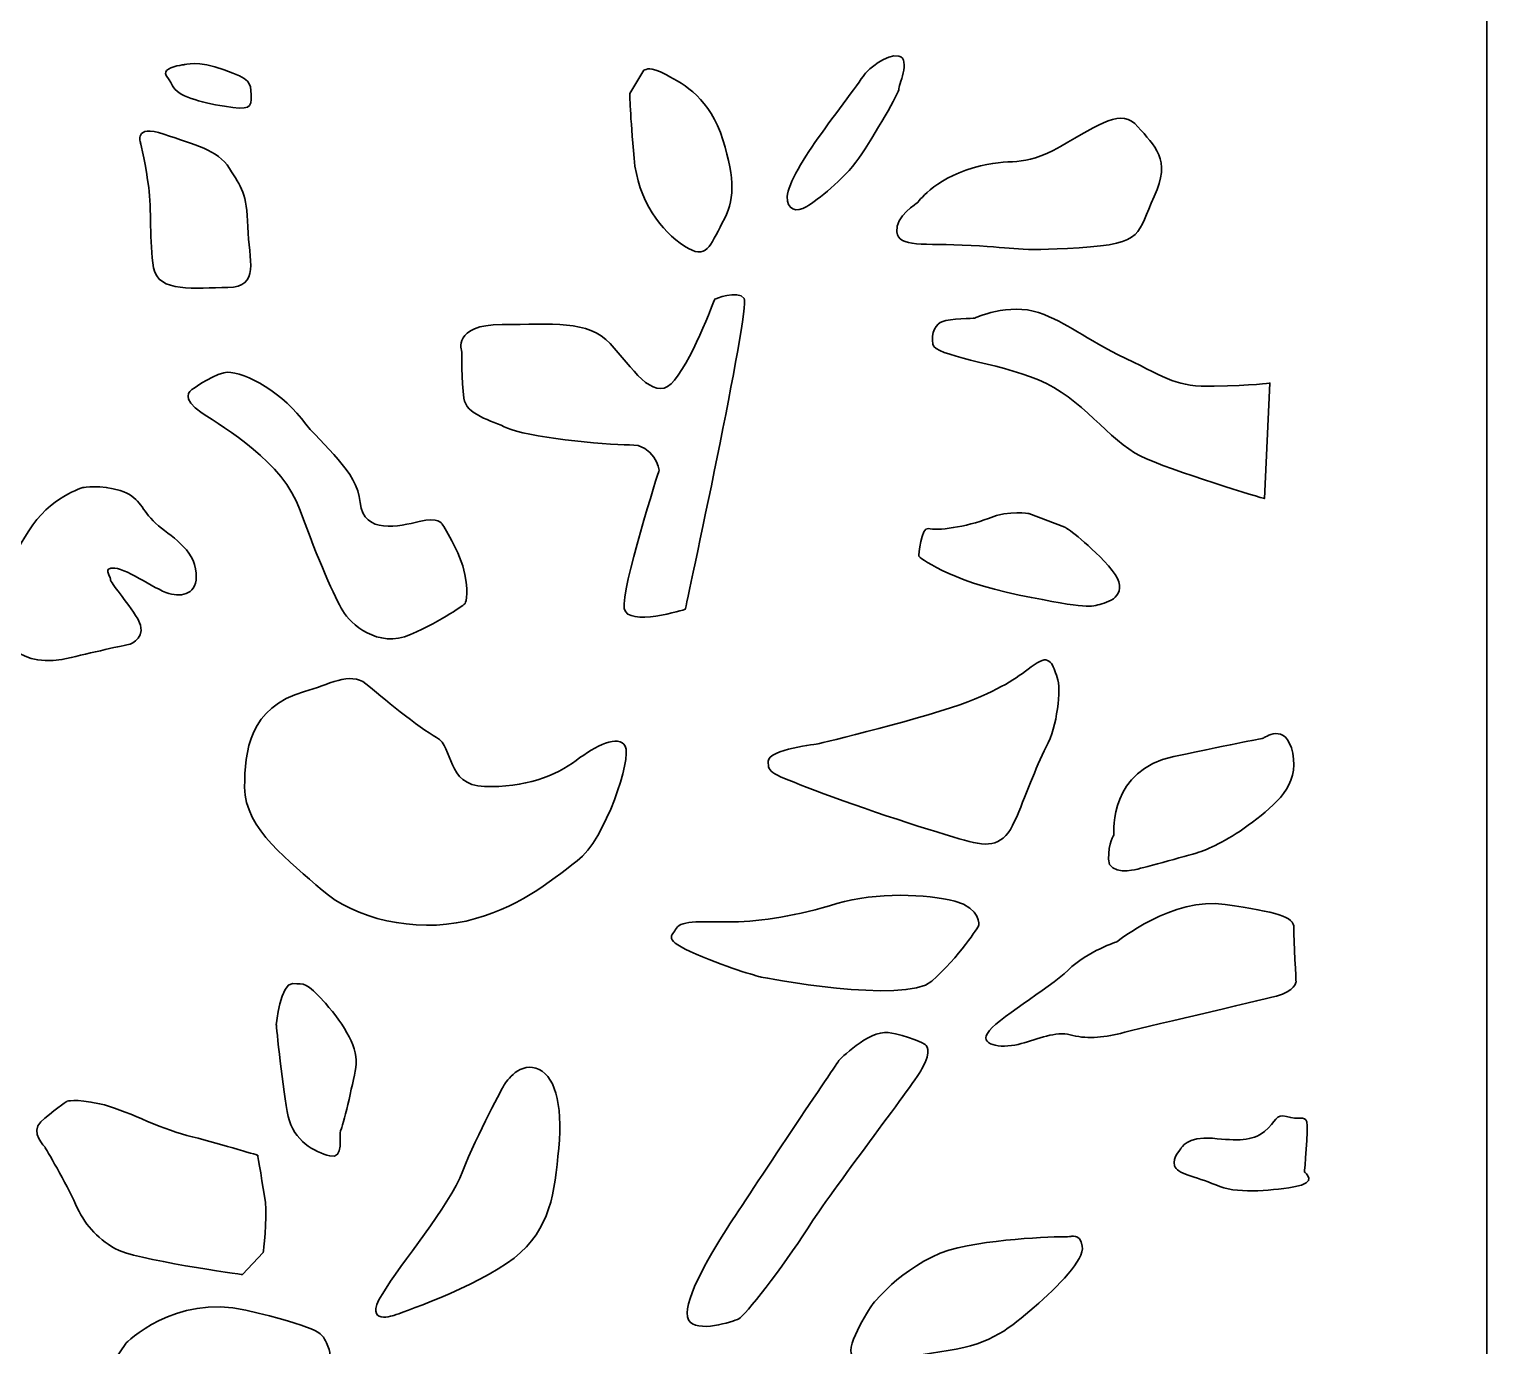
# Model space of a CAD drawing. Header units: centimetres. Extents: x -15.7 to -8.7, y -9 to 9.
# Drawn here: x -11.103 to -8.708, y -2.473 to -0.31 of the extents above; entities that cross this region are included whole.
import ezdxf

# ---------------------------------------------------------------- set-up
doc = ezdxf.new("R2010")
doc.units = ezdxf.units.CM
doc.header["$MEASUREMENT"] = 0
doc.layers.add('layer 1', color=7, linetype='Continuous')

msp = doc.modelspace()

# ---------------------------------------------------------------- linework, layer by layer
at = {"layer": 'layer 1', "color": 250, "lineweight": 30}
for points, knots in [([(-15.65204, 9.00077), (-15.65204, 9.00077), (-8.7077, 9.00077), (-8.7077, 9.00077), (-8.7077, 9.00077), (-8.7077, 9.00077), (-8.7077, -9.00021), (-8.7077, -9.00021), (-8.7077, -9.00021), (-8.7077, -9.00021), (-15.65204, -9.00021), (-15.65204, -9.00021), (-15.65204, -9.00021), (-15.65204, -9.00021), (-15.65204, 9.00077), (-15.65204, 9.00077)], [0, 0, 0, 0, 0.2, 0.2, 0.2, 0.2, 0.4, 0.4, 0.4, 0.4, 0.6, 0.6, 0.6, 0.6, 1, 1, 1, 1]), ([(-9.72837, -0.38159), (-9.7257, -0.37772), (-9.69456, -0.34868), (-9.67408, -0.35385), (-9.67408, -0.35385), (-9.6536, -0.35901), (-9.67586, -0.40482), (-9.67408, -0.40805), (-9.67408, -0.40805), (-9.6723, -0.41128), (-9.71412, -0.48484), (-9.73994, -0.52162), (-9.73994, -0.52162), (-9.76576, -0.55841), (-9.80759, -0.59003), (-9.82539, -0.601), (-9.82539, -0.601), (-9.8432, -0.61197), (-9.85833, -0.60616), (-9.85744, -0.58486), (-9.85744, -0.58486), (-9.85655, -0.56357), (-9.82985, -0.52033), (-9.80136, -0.48097), (-9.80136, -0.48097), (-9.77288, -0.4416), (-9.72837, -0.38159), (-9.72837, -0.38159)], [0, 0, 0, 0, 0.125, 0.125, 0.125, 0.125, 0.25, 0.25, 0.25, 0.25, 0.375, 0.375, 0.375, 0.375, 0.5, 0.5, 0.5, 0.5, 0.625, 0.625, 0.625, 0.625, 0.75, 0.75, 0.75, 0.75, 1, 1, 1, 1]), ([(-10.84813, -0.36804), (-10.84813, -0.36804), (-10.82677, -0.36029), (-10.78315, -0.37642), (-10.78315, -0.37642), (-10.73954, -0.39256), (-10.73954, -0.39578), (-10.73865, -0.41773), (-10.73865, -0.41773), (-10.73776, -0.43966), (-10.74132, -0.4429), (-10.78227, -0.43644), (-10.78227, -0.43644), (-10.82321, -0.42999), (-10.8597, -0.41966), (-10.86771, -0.40288), (-10.86771, -0.40288), (-10.87573, -0.3861), (-10.88285, -0.38482), (-10.87751, -0.37772), (-10.87751, -0.37772), (-10.87216, -0.37062), (-10.84813, -0.36804), (-10.84813, -0.36804)], [0, 0, 0, 0, 0.1428571, 0.1428571, 0.1428571, 0.1428571, 0.2857143, 0.2857143, 0.2857143, 0.2857143, 0.4285714, 0.4285714, 0.4285714, 0.4285714, 0.5714286, 0.5714286, 0.5714286, 0.5714286, 0.7142857, 0.7142857, 0.7142857, 0.7142857, 1, 1, 1, 1]), ([(-10.09332, -0.37707), (-10.08798, -0.37642), (-10.08531, -0.36933), (-10.05593, -0.38482), (-10.05593, -0.38482), (-10.02655, -0.40031), (-9.98383, -0.42419), (-9.96336, -0.4913), (-9.96336, -0.4913), (-9.94289, -0.55841), (-9.94378, -0.59067), (-9.96425, -0.6281), (-9.96425, -0.6281), (-9.98473, -0.66553), (-9.98918, -0.69005), (-10.02655, -0.66618), (-10.02655, -0.66618), (-10.06394, -0.6423), (-10.10311, -0.59197), (-10.10935, -0.52162), (-10.10935, -0.52162), (-10.11557, -0.45128), (-10.11646, -0.41515), (-10.11646, -0.41515), (-10.11646, -0.41515), (-10.11646, -0.41515), (-10.09332, -0.37707), (-10.09332, -0.37707)], [0, 0, 0, 0, 0.125, 0.125, 0.125, 0.125, 0.25, 0.25, 0.25, 0.25, 0.375, 0.375, 0.375, 0.375, 0.5, 0.5, 0.5, 0.5, 0.625, 0.625, 0.625, 0.625, 0.75, 0.75, 0.75, 0.75, 1, 1, 1, 1]), ([(-9.6433, -0.59479), (-9.6433, -0.59479), (-9.61821, -0.5571), (-9.55188, -0.53761), (-9.55188, -0.53761), (-9.48556, -0.51811), (-9.4748, -0.5402), (-9.40848, -0.50251), (-9.40848, -0.50251), (-9.34215, -0.46483), (-9.30809, -0.43884), (-9.28121, -0.47002), (-9.28121, -0.47002), (-9.25431, -0.50121), (-9.22564, -0.52331), (-9.25431, -0.58439), (-9.25431, -0.58439), (-9.28299, -0.64547), (-9.26866, -0.66237), (-9.378, -0.66887), (-9.378, -0.66887), (-9.48736, -0.67536), (-9.4748, -0.66887), (-9.55547, -0.66497), (-9.55547, -0.66497), (-9.63613, -0.66107), (-9.67378, -0.66887), (-9.67737, -0.64287), (-9.67737, -0.64287), (-9.68095, -0.61688), (-9.6433, -0.59479), (-9.6433, -0.59479)], [0, 0, 0, 0, 0.1111111, 0.1111111, 0.1111111, 0.1111111, 0.2222222, 0.2222222, 0.2222222, 0.2222222, 0.3333333, 0.3333333, 0.3333333, 0.3333333, 0.4444444, 0.4444444, 0.4444444, 0.4444444, 0.5555556, 0.5555556, 0.5555556, 0.5555556, 0.6666667, 0.6666667, 0.6666667, 0.6666667, 0.7777778, 0.7777778, 0.7777778, 0.7777778, 1, 1, 1, 1]), ([(-10.92024, -0.4971), (-10.92024, -0.4971), (-10.93269, -0.46484), (-10.88196, -0.48226), (-10.88196, -0.48226), (-10.83123, -0.49968), (-10.79384, -0.50742), (-10.77426, -0.5384), (-10.77426, -0.5384), (-10.75467, -0.56938), (-10.74578, -0.57906), (-10.744, -0.63456), (-10.744, -0.63456), (-10.74221, -0.69005), (-10.72352, -0.73329), (-10.77692, -0.73393), (-10.77692, -0.73393), (-10.83034, -0.73458), (-10.89175, -0.74361), (-10.89887, -0.70167), (-10.89887, -0.70167), (-10.90599, -0.65972), (-10.90244, -0.60358), (-10.90688, -0.57002), (-10.90688, -0.57002), (-10.91133, -0.53646), (-10.92024, -0.4971), (-10.92024, -0.4971)], [0, 0, 0, 0, 0.125, 0.125, 0.125, 0.125, 0.25, 0.25, 0.25, 0.25, 0.375, 0.375, 0.375, 0.375, 0.5, 0.5, 0.5, 0.5, 0.625, 0.625, 0.625, 0.625, 0.75, 0.75, 0.75, 0.75, 1, 1, 1, 1]), ([(-10.3926, -0.83911), (-10.3926, -0.83911), (-10.40874, -0.79492), (-10.32628, -0.79492), (-10.32628, -0.79492), (-10.24382, -0.79492), (-10.18467, -0.78713), (-10.14882, -0.82612), (-10.14882, -0.82612), (-10.11296, -0.8651), (-10.0789, -0.92099), (-10.04844, -0.89239), (-10.04844, -0.89239), (-10.01796, -0.86381), (-9.97672, -0.75334), (-9.97672, -0.75334), (-9.97672, -0.75334), (-9.97672, -0.75334), (-9.93909, -0.73774), (-9.92833, -0.75204), (-9.92833, -0.75204), (-9.91758, -0.76633), (-10.02513, -1.26278), (-10.02513, -1.26278), (-10.02513, -1.26278), (-10.02513, -1.26278), (-10.12013, -1.29267), (-10.12552, -1.26148), (-10.12552, -1.26148), (-10.13089, -1.23029), (-10.06814, -1.03405), (-10.06814, -1.03405), (-10.06814, -1.03405), (-10.06814, -1.03405), (-10.07532, -0.99116), (-10.11655, -0.99246), (-10.11655, -0.99246), (-10.15778, -0.99376), (-10.29042, -0.97817), (-10.31731, -0.96517), (-10.31731, -0.96517), (-10.3442, -0.95217), (-10.38543, -0.94308), (-10.38902, -0.91579), (-10.38902, -0.91579), (-10.3926, -0.8885), (-10.3926, -0.83911), (-10.3926, -0.83911)], [0, 0, 0, 0, 0.0769231, 0.0769231, 0.0769231, 0.0769231, 0.1538462, 0.1538462, 0.1538462, 0.1538462, 0.2307692, 0.2307692, 0.2307692, 0.2307692, 0.3076923, 0.3076923, 0.3076923, 0.3076923, 0.3846154, 0.3846154, 0.3846154, 0.3846154, 0.4615385, 0.4615385, 0.4615385, 0.4615385, 0.5384615, 0.5384615, 0.5384615, 0.5384615, 0.6153846, 0.6153846, 0.6153846, 0.6153846, 0.6923077, 0.6923077, 0.6923077, 0.6923077, 0.7692308, 0.7692308, 0.7692308, 0.7692308, 0.8461538, 0.8461538, 0.8461538, 0.8461538, 1, 1, 1, 1]), ([(-9.55009, -0.78453), (-9.55009, -0.78453), (-9.49274, -0.75853), (-9.44433, -0.77543), (-9.44433, -0.77543), (-9.39593, -0.79233), (-9.37084, -0.81702), (-9.30092, -0.85081), (-9.30092, -0.85081), (-9.23101, -0.8846), (-9.21846, -0.89759), (-9.15573, -0.8963), (-9.15573, -0.8963), (-9.09298, -0.89499), (-9.06429, -0.8911), (-9.06429, -0.8911), (-9.06429, -0.8911), (-9.06429, -0.8911), (-9.07327, -1.08084), (-9.07327, -1.08084), (-9.07327, -1.08084), (-9.07327, -1.08084), (-9.22743, -1.03535), (-9.27761, -1.01065), (-9.27761, -1.01065), (-9.32781, -0.98597), (-9.37442, -0.91449), (-9.44433, -0.88589), (-9.44433, -0.88589), (-9.51424, -0.85731), (-9.61462, -0.8469), (-9.61821, -0.82741), (-9.61821, -0.82741), (-9.62179, -0.80793), (-9.61283, -0.79362), (-9.60208, -0.78972), (-9.60208, -0.78972), (-9.59132, -0.78582), (-9.55009, -0.78453), (-9.55009, -0.78453)], [0, 0, 0, 0, 0.0909091, 0.0909091, 0.0909091, 0.0909091, 0.1818182, 0.1818182, 0.1818182, 0.1818182, 0.2727273, 0.2727273, 0.2727273, 0.2727273, 0.3636364, 0.3636364, 0.3636364, 0.3636364, 0.4545455, 0.4545455, 0.4545455, 0.4545455, 0.5454545, 0.5454545, 0.5454545, 0.5454545, 0.6363636, 0.6363636, 0.6363636, 0.6363636, 0.7272727, 0.7272727, 0.7272727, 0.7272727, 0.8181818, 0.8181818, 0.8181818, 0.8181818, 1, 1, 1, 1]), ([(-10.83717, -0.90279), (-10.83717, -0.90279), (-10.85688, -0.91579), (-10.81924, -0.94048), (-10.81924, -0.94048), (-10.7816, -0.96517), (-10.68659, -1.01976), (-10.65791, -1.10034), (-10.65791, -1.10034), (-10.62923, -1.1809), (-10.60055, -1.24458), (-10.588, -1.26538), (-10.588, -1.26538), (-10.57545, -1.28617), (-10.53063, -1.32776), (-10.47686, -1.30437), (-10.47686, -1.30437), (-10.42308, -1.28098), (-10.38723, -1.25368), (-10.38723, -1.25368), (-10.38723, -1.25368), (-10.38723, -1.25368), (-10.38006, -1.24199), (-10.38723, -1.20559), (-10.38723, -1.20559), (-10.3944, -1.16921), (-10.42488, -1.12242), (-10.42488, -1.12242), (-10.42488, -1.12242), (-10.42488, -1.12242), (-10.43026, -1.11073), (-10.46252, -1.11853), (-10.46252, -1.11853), (-10.49479, -1.12632), (-10.55395, -1.14061), (-10.55932, -1.08733), (-10.55932, -1.08733), (-10.56469, -1.03405), (-10.61847, -0.99766), (-10.65612, -0.94958), (-10.65612, -0.94958), (-10.69377, -0.90149), (-10.75829, -0.8677), (-10.7834, -0.8742), (-10.7834, -0.8742), (-10.80849, -0.8807), (-10.83717, -0.90279), (-10.83717, -0.90279)], [0, 0, 0, 0, 0.0769231, 0.0769231, 0.0769231, 0.0769231, 0.1538462, 0.1538462, 0.1538462, 0.1538462, 0.2307692, 0.2307692, 0.2307692, 0.2307692, 0.3076923, 0.3076923, 0.3076923, 0.3076923, 0.3846154, 0.3846154, 0.3846154, 0.3846154, 0.4615385, 0.4615385, 0.4615385, 0.4615385, 0.5384615, 0.5384615, 0.5384615, 0.5384615, 0.6153846, 0.6153846, 0.6153846, 0.6153846, 0.6923077, 0.6923077, 0.6923077, 0.6923077, 0.7692308, 0.7692308, 0.7692308, 0.7692308, 0.8461538, 0.8461538, 0.8461538, 0.8461538, 1, 1, 1, 1]), ([(-11.01463, -1.06264), (-11.01463, -1.06264), (-11.07021, -1.07823), (-11.10426, -1.13412), (-11.10426, -1.13412), (-11.13833, -1.19), (-11.15982, -1.22899), (-11.15804, -1.26407), (-11.15804, -1.26407), (-11.15552, -1.31345), (-11.11952, -1.36337), (-11.03435, -1.34205), (-11.03435, -1.34205), (-10.99495, -1.3322), (-10.93755, -1.31996), (-10.93755, -1.31996), (-10.93755, -1.31996), (-10.93755, -1.31996), (-10.90708, -1.30827), (-10.92501, -1.27837), (-10.92501, -1.27837), (-10.94293, -1.24848), (-10.96982, -1.21989), (-10.96982, -1.21339), (-10.96982, -1.21339), (-10.96982, -1.2069), (-10.98417, -1.1939), (-10.96265, -1.1952), (-10.96265, -1.1952), (-10.94114, -1.1965), (-10.89094, -1.23419), (-10.86943, -1.23809), (-10.86943, -1.23809), (-10.84792, -1.24199), (-10.82282, -1.23549), (-10.83, -1.1965), (-10.83, -1.1965), (-10.83717, -1.15751), (-10.8784, -1.13931), (-10.89991, -1.11722), (-10.89991, -1.11722), (-10.92142, -1.09513), (-10.92142, -1.07823), (-10.95369, -1.06784), (-10.95369, -1.06784), (-10.98596, -1.05744), (-11.01463, -1.06264), (-11.01463, -1.06264)], [0, 0, 0, 0, 0.0769231, 0.0769231, 0.0769231, 0.0769231, 0.1538462, 0.1538462, 0.1538462, 0.1538462, 0.2307692, 0.2307692, 0.2307692, 0.2307692, 0.3076923, 0.3076923, 0.3076923, 0.3076923, 0.3846154, 0.3846154, 0.3846154, 0.3846154, 0.4615385, 0.4615385, 0.4615385, 0.4615385, 0.5384615, 0.5384615, 0.5384615, 0.5384615, 0.6153846, 0.6153846, 0.6153846, 0.6153846, 0.6923077, 0.6923077, 0.6923077, 0.6923077, 0.7692308, 0.7692308, 0.7692308, 0.7692308, 0.8461538, 0.8461538, 0.8461538, 0.8461538, 1, 1, 1, 1]), ([(-9.64152, -1.17571), (-9.64152, -1.17571), (-9.59311, -1.216), (-9.4766, -1.23938), (-9.4766, -1.23938), (-9.36008, -1.26278), (-9.36008, -1.25888), (-9.34036, -1.25368), (-9.34036, -1.25368), (-9.32064, -1.24848), (-9.29196, -1.23289), (-9.3296, -1.19131), (-9.3296, -1.19131), (-9.36724, -1.14972), (-9.4013, -1.12763), (-9.4013, -1.12763), (-9.4013, -1.12763), (-9.4013, -1.12763), (-9.46047, -1.10552), (-9.46047, -1.10552), (-9.46047, -1.10552), (-9.46047, -1.10552), (-9.49093, -1.09903), (-9.52678, -1.11332), (-9.52678, -1.11332), (-9.56264, -1.12763), (-9.61283, -1.13412), (-9.62538, -1.13022), (-9.62538, -1.13022), (-9.63792, -1.12632), (-9.64152, -1.17571), (-9.64152, -1.17571)], [0, 0, 0, 0, 0.1111111, 0.1111111, 0.1111111, 0.1111111, 0.2222222, 0.2222222, 0.2222222, 0.2222222, 0.3333333, 0.3333333, 0.3333333, 0.3333333, 0.4444444, 0.4444444, 0.4444444, 0.4444444, 0.5555556, 0.5555556, 0.5555556, 0.5555556, 0.6666667, 0.6666667, 0.6666667, 0.6666667, 0.7777778, 0.7777778, 0.7777778, 0.7777778, 1, 1, 1, 1]), ([(-9.80643, -1.48371), (-9.80643, -1.48371), (-9.88889, -1.49281), (-9.88889, -1.5123), (-9.88889, -1.5123), (-9.88889, -1.5318), (-9.88531, -1.5318), (-9.81181, -1.56039), (-9.81181, -1.56039), (-9.73831, -1.58898), (-9.60746, -1.63056), (-9.56622, -1.64226), (-9.56622, -1.64226), (-9.52499, -1.65396), (-9.50169, -1.65136), (-9.48376, -1.61107), (-9.48376, -1.61107), (-9.46584, -1.57078), (-9.44971, -1.5227), (-9.43178, -1.48891), (-9.43178, -1.48891), (-9.41385, -1.45512), (-9.40668, -1.39403), (-9.41385, -1.37454), (-9.41385, -1.37454), (-9.42102, -1.35506), (-9.42461, -1.33426), (-9.4515, -1.35375), (-9.4515, -1.35375), (-9.47838, -1.37325), (-9.49811, -1.39014), (-9.56084, -1.41483), (-9.56084, -1.41483), (-9.62359, -1.43952), (-9.80643, -1.48371), (-9.80643, -1.48371)], [0, 0, 0, 0, 0.1, 0.1, 0.1, 0.1, 0.2, 0.2, 0.2, 0.2, 0.3, 0.3, 0.3, 0.3, 0.4, 0.4, 0.4, 0.4, 0.5, 0.5, 0.5, 0.5, 0.6, 0.6, 0.6, 0.6, 0.7, 0.7, 0.7, 0.7, 0.8, 0.8, 0.8, 0.8, 1, 1, 1, 1]), ([(-10.65074, -1.39794), (-10.6131, -1.38754), (-10.57545, -1.36415), (-10.55035, -1.38494), (-10.55035, -1.38494), (-10.52526, -1.40573), (-10.46252, -1.45772), (-10.43384, -1.47331), (-10.43384, -1.47331), (-10.40515, -1.48891), (-10.4195, -1.55129), (-10.35496, -1.55389), (-10.35496, -1.55389), (-10.29042, -1.55649), (-10.23665, -1.5357), (-10.20439, -1.51101), (-10.20439, -1.51101), (-10.17212, -1.48631), (-10.13447, -1.46811), (-10.12372, -1.48761), (-10.12372, -1.48761), (-10.11296, -1.5071), (-10.15599, -1.64096), (-10.20259, -1.67605), (-10.20259, -1.67605), (-10.2492, -1.71114), (-10.30118, -1.75533), (-10.38543, -1.77482), (-10.38543, -1.77482), (-10.46969, -1.79431), (-10.57008, -1.77092), (-10.62205, -1.72414), (-10.62205, -1.72414), (-10.67404, -1.67735), (-10.74933, -1.62407), (-10.74933, -1.55519), (-10.74933, -1.55519), (-10.74933, -1.49653), (-10.74213, -1.42318), (-10.65074, -1.39794)], [0, 0, 0, 0, 0.0909091, 0.0909091, 0.0909091, 0.0909091, 0.1818182, 0.1818182, 0.1818182, 0.1818182, 0.2727273, 0.2727273, 0.2727273, 0.2727273, 0.3636364, 0.3636364, 0.3636364, 0.3636364, 0.4545455, 0.4545455, 0.4545455, 0.4545455, 0.5454545, 0.5454545, 0.5454545, 0.5454545, 0.6363636, 0.6363636, 0.6363636, 0.6363636, 0.7272727, 0.7272727, 0.7272727, 0.7272727, 0.8181818, 0.8181818, 0.8181818, 0.8181818, 1, 1, 1, 1]), ([(-9.32064, -1.63317), (-9.32064, -1.62667), (-9.32781, -1.5266), (-9.22204, -1.50451), (-9.22204, -1.50451), (-9.11628, -1.48241), (-9.07505, -1.47461), (-9.07505, -1.47461), (-9.07505, -1.47461), (-9.07505, -1.47461), (-9.03741, -1.44602), (-9.02665, -1.49931), (-9.02665, -1.49931), (-9.01589, -1.55259), (-9.05534, -1.58378), (-9.09298, -1.61237), (-9.09298, -1.61237), (-9.13062, -1.64096), (-9.1611, -1.65526), (-9.18082, -1.66175), (-9.18082, -1.66175), (-9.20054, -1.66825), (-9.28479, -1.69035), (-9.28479, -1.69035), (-9.28479, -1.69035), (-9.28479, -1.69035), (-9.3296, -1.70075), (-9.3296, -1.67345), (-9.3296, -1.67345), (-9.3296, -1.64616), (-9.32064, -1.63317), (-9.32064, -1.63317)], [0, 0, 0, 0, 0.1111111, 0.1111111, 0.1111111, 0.1111111, 0.2222222, 0.2222222, 0.2222222, 0.2222222, 0.3333333, 0.3333333, 0.3333333, 0.3333333, 0.4444444, 0.4444444, 0.4444444, 0.4444444, 0.5555556, 0.5555556, 0.5555556, 0.5555556, 0.6666667, 0.6666667, 0.6666667, 0.6666667, 0.7777778, 0.7777778, 0.7777778, 0.7777778, 1, 1, 1, 1]), ([(-9.89964, -1.86709), (-9.89964, -1.86709), (-9.66482, -1.91258), (-9.62, -1.87359), (-9.62, -1.87359), (-9.57519, -1.8346), (-9.54292, -1.78262), (-9.54292, -1.78262), (-9.54292, -1.78262), (-9.54292, -1.78262), (-9.53753, -1.75403), (-9.58235, -1.74233), (-9.58235, -1.74233), (-9.62717, -1.73064), (-9.71143, -1.72674), (-9.77596, -1.74623), (-9.77596, -1.74623), (-9.84049, -1.76572), (-9.89964, -1.77612), (-9.94625, -1.77612), (-9.94625, -1.77612), (-9.99286, -1.77612), (-10.0323, -1.77352), (-10.03947, -1.78651), (-10.03947, -1.78651), (-10.04663, -1.79952), (-10.06457, -1.80471), (-10.0072, -1.8294), (-10.0072, -1.8294), (-9.94984, -1.8541), (-9.89964, -1.86709), (-9.89964, -1.86709)], [0, 0, 0, 0, 0.1111111, 0.1111111, 0.1111111, 0.1111111, 0.2222222, 0.2222222, 0.2222222, 0.2222222, 0.3333333, 0.3333333, 0.3333333, 0.3333333, 0.4444444, 0.4444444, 0.4444444, 0.4444444, 0.5555556, 0.5555556, 0.5555556, 0.5555556, 0.6666667, 0.6666667, 0.6666667, 0.6666667, 0.7777778, 0.7777778, 0.7777778, 0.7777778, 1, 1, 1, 1]), ([(-9.31526, -1.80861), (-9.31526, -1.80861), (-9.22384, -1.73453), (-9.13779, -1.74753), (-9.13779, -1.74753), (-9.05175, -1.76052), (-9.02487, -1.76702), (-9.02487, -1.78651), (-9.02487, -1.78651), (-9.02487, -1.80601), (-9.02128, -1.87489), (-9.02128, -1.87489), (-9.02128, -1.87489), (-9.02128, -1.87489), (-9.02307, -1.89048), (-9.05354, -1.89828), (-9.05354, -1.89828), (-9.08402, -1.90608), (-9.28121, -1.95157), (-9.30988, -1.95937), (-9.30988, -1.95937), (-9.33857, -1.96716), (-9.36903, -1.96846), (-9.39235, -1.96196), (-9.39235, -1.96196), (-9.41565, -1.95547), (-9.44611, -1.96846), (-9.47301, -1.97626), (-9.47301, -1.97626), (-9.49989, -1.98406), (-9.54113, -1.98146), (-9.52858, -1.95937), (-9.52858, -1.95937), (-9.51602, -1.93727), (-9.4282, -1.88659), (-9.39593, -1.8554), (-9.39593, -1.8554), (-9.36366, -1.82421), (-9.31526, -1.80861), (-9.31526, -1.80861)], [0, 0, 0, 0, 0.0909091, 0.0909091, 0.0909091, 0.0909091, 0.1818182, 0.1818182, 0.1818182, 0.1818182, 0.2727273, 0.2727273, 0.2727273, 0.2727273, 0.3636364, 0.3636364, 0.3636364, 0.3636364, 0.4545455, 0.4545455, 0.4545455, 0.4545455, 0.5454545, 0.5454545, 0.5454545, 0.5454545, 0.6363636, 0.6363636, 0.6363636, 0.6363636, 0.7272727, 0.7272727, 0.7272727, 0.7272727, 0.8181818, 0.8181818, 0.8181818, 0.8181818, 1, 1, 1, 1]), ([(-10.69735, -1.94507), (-10.69735, -1.94507), (-10.69018, -1.87619), (-10.67046, -1.87749), (-10.67046, -1.87749), (-10.65074, -1.87879), (-10.64895, -1.87359), (-10.61668, -1.90998), (-10.61668, -1.90998), (-10.58441, -1.94637), (-10.56111, -1.98536), (-10.56649, -2.01524), (-10.56649, -2.01524), (-10.57187, -2.04513), (-10.588, -2.11272), (-10.59159, -2.11922), (-10.59159, -2.11922), (-10.59517, -2.12571), (-10.58441, -2.1673), (-10.60951, -2.1608), (-10.60951, -2.1608), (-10.63461, -2.1543), (-10.66867, -2.13611), (-10.67763, -2.09582), (-10.67763, -2.09582), (-10.68659, -2.05553), (-10.69735, -1.94507), (-10.69735, -1.94507)], [0, 0, 0, 0, 0.125, 0.125, 0.125, 0.125, 0.25, 0.25, 0.25, 0.25, 0.375, 0.375, 0.375, 0.375, 0.5, 0.5, 0.5, 0.5, 0.625, 0.625, 0.625, 0.625, 0.75, 0.75, 0.75, 0.75, 1, 1, 1, 1]), ([(-9.77237, -2.00355), (-9.77237, -2.00355), (-9.72397, -1.95416), (-9.6917, -1.95806), (-9.6917, -1.95806), (-9.65943, -1.96196), (-9.63076, -1.97756), (-9.63076, -1.97756), (-9.63076, -1.97756), (-9.63076, -1.97756), (-9.61821, -1.98665), (-9.63613, -2.01784), (-9.63613, -2.01784), (-9.65406, -2.04903), (-9.78492, -2.21798), (-9.82436, -2.28037), (-9.82436, -2.28037), (-9.8638, -2.34274), (-9.92833, -2.42462), (-9.93729, -2.42852), (-9.93729, -2.42852), (-9.94625, -2.43242), (-10.0072, -2.45321), (-10.01975, -2.42982), (-10.01975, -2.42982), (-10.0323, -2.40642), (-9.98927, -2.33105), (-9.95521, -2.27776), (-9.95521, -2.27776), (-9.92115, -2.22448), (-9.77237, -2.00355), (-9.77237, -2.00355)], [0, 0, 0, 0, 0.1111111, 0.1111111, 0.1111111, 0.1111111, 0.2222222, 0.2222222, 0.2222222, 0.2222222, 0.3333333, 0.3333333, 0.3333333, 0.3333333, 0.4444444, 0.4444444, 0.4444444, 0.4444444, 0.5555556, 0.5555556, 0.5555556, 0.5555556, 0.6666667, 0.6666667, 0.6666667, 0.6666667, 0.7777778, 0.7777778, 0.7777778, 0.7777778, 1, 1, 1, 1]), ([(-10.32269, -2.04384), (-10.32269, -2.04384), (-10.30118, -2.00745), (-10.27071, -2.01655), (-10.27071, -2.01655), (-10.24024, -2.02564), (-10.2259, -2.07373), (-10.23307, -2.14781), (-10.23307, -2.14781), (-10.24024, -2.22188), (-10.24561, -2.28037), (-10.30655, -2.32846), (-10.30655, -2.32846), (-10.36751, -2.37653), (-10.50196, -2.42202), (-10.50196, -2.42202), (-10.50196, -2.42202), (-10.50196, -2.42202), (-10.55574, -2.44151), (-10.52347, -2.38823), (-10.52347, -2.38823), (-10.4912, -2.33495), (-10.41412, -2.24527), (-10.39081, -2.18549), (-10.39081, -2.18549), (-10.36751, -2.12571), (-10.32269, -2.04384), (-10.32269, -2.04384)], [0, 0, 0, 0, 0.125, 0.125, 0.125, 0.125, 0.25, 0.25, 0.25, 0.25, 0.375, 0.375, 0.375, 0.375, 0.5, 0.5, 0.5, 0.5, 0.625, 0.625, 0.625, 0.625, 0.75, 0.75, 0.75, 0.75, 1, 1, 1, 1]), ([(-11.07738, -2.14651), (-11.07738, -2.14651), (-11.10247, -2.12181), (-11.08454, -2.10492), (-11.08454, -2.10492), (-11.06662, -2.08802), (-11.04152, -2.07113), (-11.04152, -2.07113), (-11.04152, -2.07113), (-11.04152, -2.07113), (-11.02898, -2.06593), (-10.98774, -2.07503), (-10.98774, -2.07503), (-10.94652, -2.08413), (-10.89094, -2.11532), (-10.84434, -2.12701), (-10.84434, -2.12701), (-10.79773, -2.13871), (-10.72782, -2.1595), (-10.72782, -2.1595), (-10.72782, -2.1595), (-10.72782, -2.1595), (-10.71886, -2.21148), (-10.71527, -2.23748), (-10.71527, -2.23748), (-10.71168, -2.26347), (-10.71886, -2.31935), (-10.71886, -2.31935), (-10.71886, -2.31935), (-10.71886, -2.31935), (-10.75291, -2.35574), (-10.75291, -2.35574), (-10.75291, -2.35574), (-10.75291, -2.35574), (-10.93218, -2.33105), (-10.96265, -2.31286), (-10.96265, -2.31286), (-10.99312, -2.29465), (-11.01284, -2.27257), (-11.02718, -2.24008), (-11.02718, -2.24008), (-11.04152, -2.20759), (-11.07738, -2.14651), (-11.07738, -2.14651)], [0, 0, 0, 0, 0.0833333, 0.0833333, 0.0833333, 0.0833333, 0.1666667, 0.1666667, 0.1666667, 0.1666667, 0.25, 0.25, 0.25, 0.25, 0.3333333, 0.3333333, 0.3333333, 0.3333333, 0.4166667, 0.4166667, 0.4166667, 0.4166667, 0.5, 0.5, 0.5, 0.5, 0.5833333, 0.5833333, 0.5833333, 0.5833333, 0.6666667, 0.6666667, 0.6666667, 0.6666667, 0.75, 0.75, 0.75, 0.75, 0.8333333, 0.8333333, 0.8333333, 0.8333333, 1, 1, 1, 1]), ([(-9.21033, -2.14847), (-9.21033, -2.14847), (-9.20054, -2.12782), (-9.1587, -2.13169), (-9.1587, -2.13169), (-9.11687, -2.13556), (-9.09373, -2.13685), (-9.07325, -2.12072), (-9.07325, -2.12072), (-9.05277, -2.10459), (-9.05545, -2.09039), (-9.03675, -2.0962), (-9.03675, -2.0962), (-9.01807, -2.10201), (-9.0065, -2.09426), (-9.00382, -2.10459), (-9.00382, -2.10459), (-9.00115, -2.11491), (-9.00739, -2.18718), (-9.00739, -2.18718), (-9.00739, -2.18718), (-9.00739, -2.18718), (-8.98246, -2.20525), (-9.02519, -2.21171), (-9.02519, -2.21171), (-9.06791, -2.21817), (-9.11954, -2.22333), (-9.15336, -2.20849), (-9.15336, -2.20849), (-9.18719, -2.19364), (-9.21745, -2.19041), (-9.221, -2.17686), (-9.221, -2.17686), (-9.22457, -2.16331), (-9.21033, -2.14847), (-9.21033, -2.14847)], [0, 0, 0, 0, 0.1, 0.1, 0.1, 0.1, 0.2, 0.2, 0.2, 0.2, 0.3, 0.3, 0.3, 0.3, 0.4, 0.4, 0.4, 0.4, 0.5, 0.5, 0.5, 0.5, 0.6, 0.6, 0.6, 0.6, 0.7, 0.7, 0.7, 0.7, 0.8, 0.8, 0.8, 0.8, 1, 1, 1, 1]), ([(-9.7168, -2.40383), (-9.7168, -2.40383), (-9.65765, -2.32975), (-9.57698, -2.31156), (-9.57698, -2.31156), (-9.49632, -2.29336), (-9.39235, -2.29336), (-9.39235, -2.29336), (-9.39235, -2.29336), (-9.39235, -2.29336), (-9.37621, -2.28686), (-9.37263, -2.30896), (-9.37263, -2.30896), (-9.36903, -2.33105), (-9.41206, -2.37523), (-9.4515, -2.40902), (-9.4515, -2.40902), (-9.49093, -2.44282), (-9.51962, -2.46881), (-9.59311, -2.4805), (-9.59311, -2.4805), (-9.66661, -2.4922), (-9.73831, -2.50389), (-9.75086, -2.4883), (-9.75086, -2.4883), (-9.76341, -2.4727), (-9.7168, -2.40383), (-9.7168, -2.40383)], [0, 0, 0, 0, 0.125, 0.125, 0.125, 0.125, 0.25, 0.25, 0.25, 0.25, 0.375, 0.375, 0.375, 0.375, 0.5, 0.5, 0.5, 0.5, 0.625, 0.625, 0.625, 0.625, 0.75, 0.75, 0.75, 0.75, 1, 1, 1, 1]), ([(-10.94472, -2.46881), (-10.94472, -2.46881), (-10.86406, -2.38693), (-10.74754, -2.41422), (-10.74754, -2.41422), (-10.63102, -2.44151), (-10.62205, -2.45062), (-10.61489, -2.46751), (-10.61489, -2.46751), (-10.60772, -2.4844), (-10.60413, -2.4922), (-10.62743, -2.51039), (-10.62743, -2.51039), (-10.65074, -2.52859), (-10.70811, -2.56758), (-10.7314, -2.61435), (-10.7314, -2.61435), (-10.75471, -2.66114), (-10.72424, -2.69624), (-10.79415, -2.70273), (-10.79415, -2.70273), (-10.86406, -2.70923), (-10.88199, -2.72223), (-10.88199, -2.72223), (-10.88199, -2.72223), (-10.88199, -2.72223), (-10.89275, -2.73002), (-10.87123, -2.75342), (-10.87123, -2.75342), (-10.84972, -2.77681), (-10.81924, -2.8145), (-10.82282, -2.85219), (-10.82282, -2.85219), (-10.82641, -2.88987), (-10.87661, -2.94316), (-10.91245, -2.94057), (-10.91245, -2.94057), (-10.94831, -2.93796), (-10.98057, -2.90547), (-10.97878, -2.86779), (-10.97878, -2.86779), (-10.97699, -2.83009), (-10.94472, -2.77551), (-10.96982, -2.73652), (-10.96982, -2.73652), (-10.99492, -2.69754), (-11.00747, -2.64816), (-11.00747, -2.60266), (-11.00747, -2.60266), (-11.00747, -2.55718), (-10.98057, -2.52209), (-10.98057, -2.52209), (-10.98057, -2.52209), (-10.98057, -2.52209), (-10.94472, -2.46881), (-10.94472, -2.46881)], [0, 0, 0, 0, 0.0666667, 0.0666667, 0.0666667, 0.0666667, 0.1333333, 0.1333333, 0.1333333, 0.1333333, 0.2, 0.2, 0.2, 0.2, 0.2666667, 0.2666667, 0.2666667, 0.2666667, 0.3333333, 0.3333333, 0.3333333, 0.3333333, 0.4, 0.4, 0.4, 0.4, 0.4666667, 0.4666667, 0.4666667, 0.4666667, 0.5333333, 0.5333333, 0.5333333, 0.5333333, 0.6, 0.6, 0.6, 0.6, 0.6666667, 0.6666667, 0.6666667, 0.6666667, 0.7333333, 0.7333333, 0.7333333, 0.7333333, 0.8, 0.8, 0.8, 0.8, 0.8666667, 0.8666667, 0.8666667, 0.8666667, 1, 1, 1, 1])]:
    msp.add_open_spline(points, degree=3, knots=knots, dxfattribs=at)

doc.saveas('drawing.dxf')
